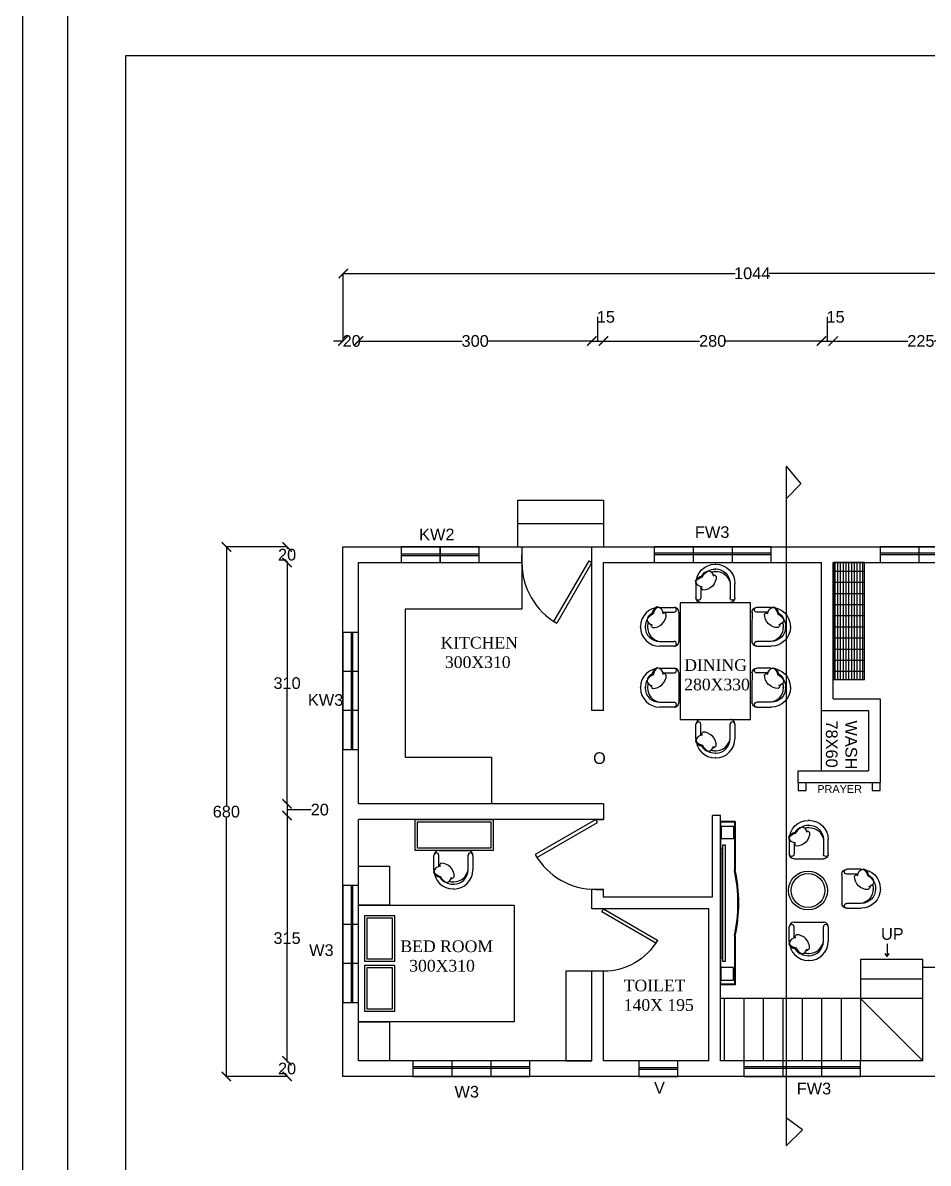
# Model space of a CAD drawing. Header units: centimetres. Extents: x -992 to 575039, y -1394 to 978780.
# Drawn here: x 6286 to 7449, y -617 to 847 of the extents above; entities that cross this region are included whole.
import ezdxf

# ---------------------------------------------------------------- set-up
doc = ezdxf.new("R2010")
doc.units = ezdxf.units.CM
for name, color, linetype in [('DIMENSIONS', 7, 'Continuous'), ('DOOR', 251, 'Continuous'), ('Fur', 161, 'Continuous'), ('Furn', 161, 'Continuous'), ('FURNITUE', 1, 'Continuous'), ('furniture', 7, 'Continuous'), ('Hatch', 7, 'Continuous'), ('Tittle', 2, 'Continuous'), ('ventilation', 1, 'Continuous'), ('wall', 7, 'Continuous'), ('WINDOW', 1, 'Continuous')]:
    doc.layers.add(name, color=color, linetype=linetype)
doc.styles.get("Standard").update_dxf_attribs({"font": 'arial.ttf'})
doc.dimstyles.new('Jeeva', dxfattribs={"dimtxt": 15, "dimasz": 12, "dimexe": 0.18, "dimexo": 0.0625, "dimgap": 0.09, "dimtad": 0, "dimtih": 1, "dimtoh": 1, "dimdec": 0, "dimzin": 0, "dimdsep": 46, "dimtxsty": 'Standard', "dimblk": 'ARCHTICK', "dimcen": 0.091, "dimadec": 0, "dimazin": 0, "dimtfac": 1, "dimtdec": 0, "dimtofl": 0, "dimtmove": 0, "dimatfit": 3, "dimfxl": 1, "dimtolj": 1, "dimtzin": 0, "dimarcsym": 0})

# ---------------------------------------------------------------- blocks, each defined once
blk = doc.blocks.new('W3 (23)')
at = {"layer": 'WINDOW'}
for p, q in [((2912.7, 1009.2), (2762.7, 1009.2)), ((2762.7, 1009.2), (2762.7, 989.2)), ((2762.7, 1001.7), (2912.7, 1001.7)), ((2762.7, 999.7), (2912.7, 999.7)), ((2812.7, 1009.2), (2812.7, 989.2)), ((2862.7, 1009.2), (2862.7, 989.2)), ((2912.7, 989.2), (2912.7, 1009.2)), ((2762.7, 989.2), (2912.7, 989.2))]:
    blk.add_line(p, q, dxfattribs=at)
blk = doc.blocks.new('Tv-Lcd')
at = {"layer": 'Fur', "color": 1}
for p, q in [((2754.4, -1478.1), (2754.4, -1494.1)), ((2754.4, -1478.1), (2770.7, -1478.1)), ((2770.7, -1494.1), (2770.7, -1478.1)), ((2935.9, -1494.1), (2935.9, -1478.1)), ((2952.2, -1478.1), (2935.9, -1478.1)), ((2952.2, -1478.1), (2952.2, -1494.1)), ((2754.4, -1494.1), (2770.7, -1494.1)), ((2952.2, -1494.1), (2935.9, -1494.1))]:
    blk.add_line(p, q, dxfattribs=at)
blk.add_lwpolyline([(2778.3, -1480.1), (2928.3, -1480.1), (2928.3, -1483.1), (2778.3, -1483.1)], close=True, dxfattribs=at)
at = {"layer": 'Furn'}
for p, q in [((2958.3, -1477.1), (2748.3, -1477.1)), ((2748.3, -1496.1), (2748.3, -1477.1)), ((2749.3, -1495.1), (2749.3, -1477.1)), ((2957.3, -1495.1), (2957.3, -1477.1)), ((2958.3, -1496.1), (2958.3, -1477.1)), ((2811.1, -1496.1), (2748.3, -1496.1)), ((2811.2, -1495.1), (2749.3, -1495.1)), ((2957.3, -1495.1), (2895.4, -1495.1)), ((2958.3, -1496.1), (2895.5, -1496.1))]:
    blk.add_line(p, q, dxfattribs=at)
at = {"layer": 'Furn', "color": 1}
for p, q in [((2781.6, -1480.1), (2783.6, -1478.1)), ((2783.6, -1478.1), (2923, -1478.1)), ((2925, -1480.1), (2923, -1478.1)), ((2781.6, -1480.1), (2925, -1480.1))]:
    blk.add_line(p, q, dxfattribs=at)
at = {"layer": 'Furn'}
for radius, start, end in [(201.2, 257.8895, 282.1105), (200.2, 257.8592, 282.1408)]:
    blk.add_arc((2853.3, -1299.4), radius, start, end, dxfattribs=at)
blk = doc.blocks.new('A$C2DE71A1E')
at = {"layer": 'FURNITUE', "color": 161}
for p, q in [((0, 0), (0.3, 0.3)), ((0.3, 0.3), (0.6, 0.6)), ((49.5, 0.6), (67.8, -17.7)), ((6.1, -6.1), (6.4, -5.8)), ((6.7, -5.5), (6.4, -5.8)), ((47.7, -9.8), (61.7, -23.8)), ((67.8, -29.9), (49.2, -48.6)), ((67.8, -23.8), (67.8, -23.8)), ((18.3, -67.2), (0, -48.9)), ((6.1, -42.8), (24.4, -61.1)), ((49.2, -48.6), (30.6, -67.2)), ((24.4, -67.2), (24.4, -67.2))]:
    blk.add_line(p, q, dxfattribs=at)
at = {"layer": 'FURNITUE'}
for p in [(9.2, -9.2), (9.8, -8.6)]:
    blk.add_line(p, (9.5, -8.9), dxfattribs=at)
at = {"layer": 'FURNITUE', "color": 161}
for centre, major_axis, start_param, end_param in [((25.1, -23.8), (-24.4, 24.4), 4.712389, 6.283185), ((25.1, -23.8), (-18.3, 18.3), -0.519426, 0), ((24.4, -24.4), (-24.4, 24.4), 0, 1.570796), ((24.4, -24.4), (-18.3, 18.3), 0, 1.570796), ((27.1, -27.7), (-18.2, 18.2), -0.0188, 1.408277), ((64.8, -20.8), (-3.06, 3.06), 3.141593, 4.712389), ((61.7, -23.8), (6.11, 6.11), 4.712389, 6.283185), ((64.8, -20.8), (3.06, 3.06), 3.141593, 4.712389), ((21.4, -64.2), (-3.06, 3.06), 3.141593, 4.712389), ((21.4, -64.2), (3.06, 3.06), 3.141593, 4.712389), ((24.4, -61.1), (-6.11, 6.11), 1.570796, 3.141593)]:
    blk.add_ellipse(centre, major_axis=major_axis, ratio=1, start_param=start_param, end_param=end_param, dxfattribs=at)
at = {"layer": 'FURNITUE', "color": 1}
for centre, major_axis, start_param, end_param in [((26.8, -5.4), (-7.97, 7.97), 0.246203, 1.435219), ((26.7, -10.9), (-10.4, 10.4), -1.269354, -0.079119), ((25.1, -17), (-13.5, 13.5), -1.194359, -0.353593), ((41.3, -10), (-10.8, 10.8), -1.16387, -0.18568), ((45.9, -21.1), (17.9, 17.9), 0.745897, 1.332574), ((36.3, -3.4), (-9.21, 9.21), 3.177672, 4.548453), ((28.7, -16.2), (9.88, 9.88), 1.86365, 2.347371), ((32.2, 0.4), (-17, 17), 1.540864, 3.151697), ((39.6, -16.7), (6.92, 6.92), 5.517188, 6.1734)]:
    blk.add_ellipse(centre, major_axis=major_axis, ratio=1, start_param=start_param, end_param=end_param, dxfattribs=at)
at = {"layer": 'FURNITUE'}
blk.add_ellipse((28.3, -26.4), major_axis=(18.2, 18.2), ratio=1, start_param=1.300564, end_param=1.589597, dxfattribs=at)
blk = doc.blocks.new('A$C4E196FD0')
at = {"layer": 'FURNITUE', "color": 161, "lineweight": -2}
blk.add_circle((0, 0), 30, dxfattribs=at)
at = {"layer": 'FURNITUE', "color": 1}
blk.add_circle((0, 0), 26, dxfattribs=at)
blk = doc.blocks.new('VENTILATION')
at = {"layer": 'ventilation'}
for p, q in [((6985.9, 4548.4), (6935.9, 4548.4)), ((6935.9, 4548.4), (6935.9, 4528.4)), ((6985.9, 4528.4), (6985.9, 4548.4)), ((6985.9, 4539.2), (6935.9, 4539.2)), ((6985.9, 4537.2), (6935.9, 4537.2)), ((6935.9, 4528.4), (6985.9, 4528.4))]:
    blk.add_line(p, q, dxfattribs=at)
blk = doc.blocks.new('_ArchTick')
at = {"color": 0, "linetype": 'ByBlock', "const_width": 0.15}
blk.add_lwpolyline([(-0.5, -0.5), (0.5, 0.5)], dxfattribs=at)
blk = doc.blocks.new('*D85')
at = {"color": 0, "lineweight": -2, "transparency": 16777216}
for p, q in [((6697.3, 438.4), (6685.3, 438.4)), ((6697.3, 438.5), (6697.3, 438.6)), ((6717.3, 438.5), (6717.3, 438.6)), ((6717.3, 438.4), (6729.3, 438.4))]:
    blk.add_line(p, q, dxfattribs=at)
at = {"layer": 'Defpoints', "color": 0, "transparency": 16777216}
for p in [(6697.3, 438.4), (6717.3, 438.4), (6717.3, 438.4)]:
    blk.add_point(p, dxfattribs=at)
at = {"color": 0, "lineweight": -2, "transparency": 16777216, "xscale": 12, "yscale": 12, "zscale": 12}
blk.add_blockref('_ArchTick', (6697.3, 438.4), dxfattribs=at)
at = {"color": 0, "lineweight": -2, "transparency": 16777216, "xscale": 12, "yscale": 12, "zscale": 12, "rotation": 180}
blk.add_blockref('_ArchTick', (6717.3, 438.4), dxfattribs=at)
at = {"color": 0, "transparency": 16777216, "insert": (6708.7, 438.4), "char_height": 15, "attachment_point": 5}
blk.add_mtext('\\A1;20', dxfattribs=at)
blk = doc.blocks.new('*D86')
at = {"color": 0, "lineweight": -2, "transparency": 16777216}
for p, q in [((6717.3, 438.5), (6717.3, 438.6)), ((6717.3, 438.4), (6850.7, 438.4)), ((7017.3, 438.4), (6884, 438.4)), ((7017.3, 438.5), (7017.3, 438.6))]:
    blk.add_line(p, q, dxfattribs=at)
at = {"layer": 'Defpoints', "color": 0, "transparency": 16777216}
for p in [(6717.3, 438.4), (7017.3, 438.4), (7017.3, 438.4)]:
    blk.add_point(p, dxfattribs=at)
at = {"color": 0, "lineweight": -2, "transparency": 16777216, "xscale": 12, "yscale": 12, "zscale": 12, "rotation": 180}
blk.add_blockref('_ArchTick', (6717.3, 438.4), dxfattribs=at)
at = {"color": 0, "lineweight": -2, "transparency": 16777216, "xscale": 12, "yscale": 12, "zscale": 12}
blk.add_blockref('_ArchTick', (7017.3, 438.4), dxfattribs=at)
at = {"color": 0, "transparency": 16777216, "insert": (6867.3, 438.4), "char_height": 15, "attachment_point": 5}
blk.add_mtext('\\A1;300', dxfattribs=at)
blk = doc.blocks.new('*D87')
at = {"color": 0, "lineweight": -2, "transparency": 16777216}
for p, q in [((7024.8, 438.4), (7024.8, 469.3)), ((7024.8, 469.3), (7025, 469.3)), ((7017.3, 438.5), (7017.3, 438.6)), ((7017.3, 438.4), (7032.3, 438.4)), ((7032.3, 438.5), (7032.3, 438.6))]:
    blk.add_line(p, q, dxfattribs=at)
at = {"layer": 'Defpoints', "color": 0, "transparency": 16777216}
for p in [(7017.3, 438.4), (7032.3, 438.4), (7032.3, 438.4)]:
    blk.add_point(p, dxfattribs=at)
at = {"color": 0, "lineweight": -2, "transparency": 16777216, "xscale": 12, "yscale": 12, "zscale": 12, "rotation": 180}
blk.add_blockref('_ArchTick', (7017.3, 438.4), dxfattribs=at)
at = {"color": 0, "lineweight": -2, "transparency": 16777216, "xscale": 12, "yscale": 12, "zscale": 12}
blk.add_blockref('_ArchTick', (7032.3, 438.4), dxfattribs=at)
at = {"color": 0, "transparency": 16777216, "insert": (7035.2, 469.3), "char_height": 15, "attachment_point": 5}
blk.add_mtext('\\A1;15', dxfattribs=at)
blk = doc.blocks.new('*D88')
at = {"color": 0, "lineweight": -2, "transparency": 16777216}
for p, q in [((7032.3, 438.5), (7032.3, 438.6)), ((7032.3, 438.4), (7155.6, 438.4)), ((7312.3, 438.4), (7189.1, 438.4)), ((7312.3, 438.5), (7312.3, 438.6))]:
    blk.add_line(p, q, dxfattribs=at)
at = {"layer": 'Defpoints', "color": 0, "transparency": 16777216}
for p in [(7032.3, 438.4), (7312.3, 438.4), (7312.3, 438.4)]:
    blk.add_point(p, dxfattribs=at)
at = {"color": 0, "lineweight": -2, "transparency": 16777216, "xscale": 12, "yscale": 12, "zscale": 12, "rotation": 180}
blk.add_blockref('_ArchTick', (7032.3, 438.4), dxfattribs=at)
at = {"color": 0, "lineweight": -2, "transparency": 16777216, "xscale": 12, "yscale": 12, "zscale": 12}
blk.add_blockref('_ArchTick', (7312.3, 438.4), dxfattribs=at)
at = {"color": 0, "transparency": 16777216, "insert": (7172.3, 438.4), "char_height": 15, "attachment_point": 5}
blk.add_mtext('\\A1;280', dxfattribs=at)
blk = doc.blocks.new('*D89')
at = {"color": 0, "lineweight": -2, "transparency": 16777216}
for p, q in [((7319.8, 438.4), (7319.8, 469.3)), ((7319.8, 469.3), (7320, 469.3)), ((7312.3, 438.5), (7312.3, 438.6)), ((7312.3, 438.4), (7327.3, 438.4)), ((7327.3, 438.5), (7327.3, 438.6))]:
    blk.add_line(p, q, dxfattribs=at)
at = {"layer": 'Defpoints', "color": 0, "transparency": 16777216}
for p in [(7312.3, 438.4), (7327.3, 438.4), (7327.3, 438.4)]:
    blk.add_point(p, dxfattribs=at)
at = {"color": 0, "lineweight": -2, "transparency": 16777216, "xscale": 12, "yscale": 12, "zscale": 12, "rotation": 180}
blk.add_blockref('_ArchTick', (7312.3, 438.4), dxfattribs=at)
at = {"color": 0, "lineweight": -2, "transparency": 16777216, "xscale": 12, "yscale": 12, "zscale": 12}
blk.add_blockref('_ArchTick', (7327.3, 438.4), dxfattribs=at)
at = {"color": 0, "transparency": 16777216, "insert": (7330.2, 469.3), "char_height": 15, "attachment_point": 5}
blk.add_mtext('\\A1;15', dxfattribs=at)
blk = doc.blocks.new('*D90')
at = {"color": 0, "lineweight": -2, "transparency": 16777216}
for p, q in [((7327.3, 438.5), (7327.3, 438.6)), ((7327.3, 438.4), (7423, 438.4)), ((7552.3, 438.4), (7456.7, 438.4)), ((7552.3, 438.5), (7552.3, 438.6))]:
    blk.add_line(p, q, dxfattribs=at)
at = {"layer": 'Defpoints', "color": 0, "transparency": 16777216}
for p in [(7327.3, 438.4), (7552.3, 438.4), (7552.3, 438.4)]:
    blk.add_point(p, dxfattribs=at)
at = {"color": 0, "lineweight": -2, "transparency": 16777216, "xscale": 12, "yscale": 12, "zscale": 12, "rotation": 180}
blk.add_blockref('_ArchTick', (7327.3, 438.4), dxfattribs=at)
at = {"color": 0, "lineweight": -2, "transparency": 16777216, "xscale": 12, "yscale": 12, "zscale": 12}
blk.add_blockref('_ArchTick', (7552.3, 438.4), dxfattribs=at)
at = {"color": 0, "transparency": 16777216, "insert": (7439.8, 438.4), "char_height": 15, "attachment_point": 5}
blk.add_mtext('\\A1;225', dxfattribs=at)
blk = doc.blocks.new('*D112')
at = {"color": 0, "lineweight": -2, "transparency": 16777216}
for p, q in [((6625.7, 173.9), (6625.6, 173.9)), ((6625.7, 173.9), (6625.7, 171.6)), ((6625.7, 153.9), (6625.6, 153.9)), ((6625.7, 153.9), (6625.7, 156.1))]:
    blk.add_line(p, q, dxfattribs=at)
at = {"layer": 'Defpoints', "color": 0, "transparency": 16777216}
for p in [(6625.7, 173.9), (6625.7, 153.9), (6625.7, 153.9)]:
    blk.add_point(p, dxfattribs=at)
at = {"color": 0, "lineweight": -2, "transparency": 16777216, "xscale": 12, "yscale": 12, "zscale": 12}
for p, rotation in [((6625.7, 173.9), 90), ((6625.7, 153.9), 270)]:
    blk.add_blockref('_ArchTick', p, dxfattribs=dict(at, rotation=rotation))
at = {"color": 0, "transparency": 16777216, "insert": (6625.7, 163.9), "char_height": 15, "attachment_point": 5}
blk.add_mtext('\\A1;20', dxfattribs=at)
blk = doc.blocks.new('*D113')
at = {"color": 0, "lineweight": -2, "transparency": 16777216}
for p, q in [((6625.7, 153.9), (6625.6, 153.9)), ((6625.7, 153.9), (6625.7, 6.7)), ((6625.7, -155.9), (6625.7, -8.8)), ((6625.7, -155.9), (6625.6, -155.9))]:
    blk.add_line(p, q, dxfattribs=at)
at = {"layer": 'Defpoints', "color": 0, "transparency": 16777216}
for p in [(6625.7, 153.9), (6625.7, -155.9), (6625.7, -155.9)]:
    blk.add_point(p, dxfattribs=at)
at = {"color": 0, "lineweight": -2, "transparency": 16777216, "xscale": 12, "yscale": 12, "zscale": 12}
for p, rotation in [((6625.7, 153.9), 90), ((6625.7, -155.9), 270)]:
    blk.add_blockref('_ArchTick', p, dxfattribs=dict(at, rotation=rotation))
at = {"color": 0, "transparency": 16777216, "insert": (6625.7, -1), "char_height": 15, "attachment_point": 5}
blk.add_mtext('\\A1;310', dxfattribs=at)
blk = doc.blocks.new('*D114')
at = {"color": 0, "lineweight": -2, "transparency": 16777216}
for p, q in [((6625.7, -155.9), (6625.7, -170.9)), ((6625.8, -155.9), (6625.9, -155.9)), ((6625.7, -163.4), (6656.6, -163.4)), ((6625.8, -170.9), (6625.9, -170.9)), ((6656.6, -163.4), (6656.8, -163.4))]:
    blk.add_line(p, q, dxfattribs=at)
at = {"layer": 'Defpoints', "color": 0, "transparency": 16777216}
for p in [(6625.7, -155.9), (6625.7, -170.9), (6625.7, -170.9)]:
    blk.add_point(p, dxfattribs=at)
at = {"color": 0, "lineweight": -2, "transparency": 16777216, "xscale": 12, "yscale": 12, "zscale": 12}
for p, rotation in [((6625.7, -155.9), 90), ((6625.7, -170.9), 270)]:
    blk.add_blockref('_ArchTick', p, dxfattribs=dict(at, rotation=rotation))
at = {"color": 0, "transparency": 16777216, "insert": (6667.7, -163.4), "char_height": 15, "attachment_point": 5}
blk.add_mtext('\\A1;20', dxfattribs=at)
blk = doc.blocks.new('*D115')
at = {"color": 0, "lineweight": -2, "transparency": 16777216}
for p, q in [((6625.7, -170.9), (6625.6, -170.9)), ((6625.7, -170.9), (6625.7, -320.7)), ((6625.7, -485.9), (6625.7, -336.2)), ((6625.7, -485.9), (6625.6, -485.9))]:
    blk.add_line(p, q, dxfattribs=at)
at = {"layer": 'Defpoints', "color": 0, "transparency": 16777216}
for p in [(6625.7, -170.9), (6625.7, -485.9), (6625.7, -485.9)]:
    blk.add_point(p, dxfattribs=at)
at = {"color": 0, "lineweight": -2, "transparency": 16777216, "xscale": 12, "yscale": 12, "zscale": 12}
for p, rotation in [((6625.7, -170.9), 90), ((6625.7, -485.9), 270)]:
    blk.add_blockref('_ArchTick', p, dxfattribs=dict(at, rotation=rotation))
at = {"color": 0, "transparency": 16777216, "insert": (6625.7, -328.4), "char_height": 15, "attachment_point": 5}
blk.add_mtext('\\A1;315', dxfattribs=at)
blk = doc.blocks.new('*D116')
at = {"color": 0, "lineweight": -2, "transparency": 16777216}
for p, q in [((6625.7, -485.9), (6625.6, -485.9)), ((6625.7, -485.9), (6625.7, -488.2)), ((6625.7, -505.9), (6625.6, -505.9)), ((6625.7, -505.9), (6625.7, -503.7))]:
    blk.add_line(p, q, dxfattribs=at)
at = {"layer": 'Defpoints', "color": 0, "transparency": 16777216}
for p in [(6625.7, -485.9), (6625.7, -505.9), (6625.7, -505.9)]:
    blk.add_point(p, dxfattribs=at)
at = {"color": 0, "lineweight": -2, "transparency": 16777216, "xscale": 12, "yscale": 12, "zscale": 12}
for p, rotation in [((6625.7, -485.9), 90), ((6625.7, -505.9), 270)]:
    blk.add_blockref('_ArchTick', p, dxfattribs=dict(at, rotation=rotation))
at = {"color": 0, "transparency": 16777216, "insert": (6625.7, -495.9), "char_height": 15, "attachment_point": 5}
blk.add_mtext('\\A1;20', dxfattribs=at)
blk = doc.blocks.new('*D117')
at = {"color": 0, "lineweight": -2, "transparency": 16777216}
for p, q in [((6624.6, 173.9), (6547.5, 173.9)), ((6547.7, 173.9), (6547.7, -158.3)), ((6547.7, -505.9), (6547.7, -173.8)), ((6625.7, -505.9), (6547.5, -505.9))]:
    blk.add_line(p, q, dxfattribs=at)
at = {"layer": 'Defpoints', "color": 0, "transparency": 16777216}
for p in [(6547.7, 173.9), (6624.7, 173.9), (6625.7, -505.9)]:
    blk.add_point(p, dxfattribs=at)
at = {"color": 0, "lineweight": -2, "transparency": 16777216, "xscale": 12, "yscale": 12, "zscale": 12}
for p, rotation in [((6547.7, 173.9), 90), ((6547.7, -505.9), 270)]:
    blk.add_blockref('_ArchTick', p, dxfattribs=dict(at, rotation=rotation))
at = {"color": 0, "transparency": 16777216, "insert": (6547.7, -166), "char_height": 15, "attachment_point": 5}
blk.add_mtext('\\A1;680', dxfattribs=at)
blk = doc.blocks.new('*D118')
at = {"color": 0, "lineweight": -2, "transparency": 16777216}
for p, q in [((6697.9, 439.1), (6697.9, 525.4)), ((6697.9, 525.2), (7201.3, 525.2)), ((7742.3, 525.2), (7244.8, 525.2)), ((7742.3, 439.1), (7742.3, 525.4))]:
    blk.add_line(p, q, dxfattribs=at)
at = {"layer": 'Defpoints', "color": 0, "transparency": 16777216}
for p in [(7742.3, 525.2), (6697.9, 439), (7742.3, 439)]:
    blk.add_point(p, dxfattribs=at)
at = {"color": 0, "lineweight": -2, "transparency": 16777216, "xscale": 12, "yscale": 12, "zscale": 12, "rotation": 180}
blk.add_blockref('_ArchTick', (6697.9, 525.2), dxfattribs=at)
at = {"color": 0, "lineweight": -2, "transparency": 16777216, "xscale": 12, "yscale": 12, "zscale": 12}
blk.add_blockref('_ArchTick', (7742.3, 525.2), dxfattribs=at)
at = {"color": 0, "transparency": 16777216, "insert": (7223.1, 525.2), "char_height": 15, "attachment_point": 5}
blk.add_mtext('\\A1;1044', dxfattribs=at)
blk = doc.blocks.new('YHTR')
for points in [[(7047.3, -2196.9), (7097.3, -2196.9), (7097.3, -2156.9), (7047.3, -2156.9)], [(7097.3, -2356.9), (7247.3, -2356.9), (7247.3, -2156.9), (7097.3, -2156.9)], [(7247.3, -2196.9), (7297.3, -2196.9), (7297.3, -2156.9), (7247.3, -2156.9)]]:
    blk.add_lwpolyline(points, close=True)
at = {"layer": 'Fur'}
for points in [[(7111.1, -2164.8), (7169.4, -2164.8), (7169.4, -2203.5), (7111.1, -2203.5)], [(7175.1, -2164.8), (7233.5, -2164.8), (7233.5, -2203.5), (7175.1, -2203.5)], [(7114.1, -2167.8), (7166.4, -2167.8), (7166.4, -2200.5), (7114.1, -2200.5)], [(7178.1, -2167.8), (7230.5, -2167.8), (7230.5, -2200.5), (7178.1, -2200.5)]]:
    blk.add_lwpolyline(points, close=True, dxfattribs=at)
blk = doc.blocks.new('HDFD')
at = {"layer": 'Hatch', "true_color": 0x636466}
h = blk.add_hatch(dxfattribs=at)
h.set_pattern_fill('GRATE', color=251, scale=4.5)
h.paths.add_polyline_path([(7032.3, -2426.7), (7032.3, -2466.7), (7182.3, -2466.7), (7182.3, -2426.7)])
blk.add_lwpolyline([(7032.3, -2466.7), (7182.3, -2466.7), (7182.3, -2426.7), (7032.3, -2426.7)], close=True)
blk = doc.blocks.new('TABLE')
at = {"layer": 'Fur'}
for p, q in [((6790.4, -175.9), (6890.4, -175.9)), ((6790.4, -215.9), (6790.4, -175.9)), ((6793.4, -178.9), (6887.4, -178.9)), ((6793.4, -212.9), (6793.4, -178.9)), ((6887.4, -178.9), (6887.4, -212.9)), ((6890.4, -175.9), (6890.4, -215.9)), ((6890.4, -215.9), (6790.4, -215.9)), ((6887.4, -212.9), (6793.4, -212.9))]:
    blk.add_line(p, q, dxfattribs=at)
at = {"layer": 'FURNITUE', "color": 0, "xscale": 0.714285714236594, "yscale": 0.714285714236594, "zscale": 0.714285714236594, "rotation": 135.0000000031137}
blk.add_blockref('A$C2DE71A1E', (6839.7, -265.3), dxfattribs=at)
blk = doc.blocks.new('*U217')
for p, q in [((-900, 0), (-900, 100)), ((0, 0), (0, 100))]:
    blk.add_line(p, q)
blk.add_lwpolyline([(0, 0), (-450, -779), (-488, -758), (-38, 22)], close=True)
blk.add_arc((0, 0), 900, 180, 240)
blk = doc.blocks.new('*U218')
for p, q in [((0, 0), (0, -100)), ((-900, 0), (-900, -100))]:
    blk.add_line(p, q)
blk.add_lwpolyline([(0, 0), (-450, 779), (-488, 758), (-38, -22)], close=True)
blk.add_arc((0, 0), 900, 120, 180)
blk = doc.blocks.new('*U219')
for p, q in [((0, 0), (0, 100)), ((800, 0), (800, 100))]:
    blk.add_line(p, q)
blk.add_lwpolyline([(0, 0), (400, -693), (438, -671), (38, 22)], close=True)
blk.add_arc((0, 0), 800, 300, 0)

msp = doc.modelspace()

# ---------------------------------------------------------------- linework, layer by layer
for p, q in [((6286.3, -1394.4), (6286.3, 2805.6)), ((6922.3, 233.9), (7032.3, 233.9)), ((6922.3, 173.9), (6922.3, 233.9)), ((7032.3, 233.9), (7032.3, 173.9)), ((6922.3, 203.9), (7032.3, 203.9)), ((6922.3, 173.9), (7032.3, 173.9)), ((7017.3, 153.9), (7017.3, 173.9)), ((7327.3, -21.1), (7387.3, -21.1)), ((7387.3, -21.1), (7387.3, -128.6)), ((7032.3, -35.9), (7017.3, -35.9)), ((7312.3, -36.1), (7372.3, -36.1)), ((7372.3, -36.1), (7372.3, -113.6)), ((7282.3, -128.6), (7282.3, -113.6)), ((7282.3, -128.6), (7282.3, -138.6)), ((7292.3, -138.6), (7292.3, -128.6)), ((7377.3, -128.6), (7377.3, -138.6)), ((7387.3, -138.6), (7387.3, -128.6)), ((7282.3, -138.6), (7292.3, -138.6)), ((7377.3, -138.6), (7387.3, -138.6)), ((7032.3, -155.9), (7032.3, -175.9)), ((7172.3, -275.9), (7172.3, -171.1)), ((7182.3, -171.1), (7172.3, -171.1)), ((7182.3, -276.1), (7182.3, -171.1)), ((7017.3, -275.9), (7017.3, -265.9)), ((7032.3, -265.9), (7017.3, -265.9)), ((7032.3, -275.9), (7032.3, -265.9)), ((7032.3, -370.9), (7017.3, -370.9))]:
    msp.add_line(p, q)
for points in [[(6418.4, 805), (8044.8, 805), (8044.8, -1101.4), (6418.4, -1101.4)], [(7017.3, -485.9), (7017.3, -370.9), (6983.6, -370.9), (6983.6, -485.9)]]:
    msp.add_lwpolyline(points, close=True)
msp.add_lwpolyline([(6927.3, 173.9), (6927.3, 93.9), (6777.3, 93.9), (6777.3, -95.9), (6888.1, -95.9), (6888.1, -155.9)])
at = {"layer": 'DIMENSIONS'}
for p, q in [((6697.3, -505.9), (6697.3, 173.9)), ((6697.3, 173.9), (6927.3, 173.9)), ((7017.3, 173.9), (7218.8, 173.9)), ((7218.3, 173.9), (7219.3, 173.9)), ((7218.3, 173.9), (7312.3, 173.9)), ((7312.3, 173.9), (7642.3, 173.9)), ((6717.3, -155.9), (6717.3, 153.9)), ((6717.3, 153.9), (6927.3, 153.9)), ((7017.3, -35.9), (7017.3, 153.9)), ((7032.3, -35.9), (7032.3, 153.9)), ((7032.3, 153.9), (7312.3, 153.9)), ((7312.3, -113.6), (7312.3, 153.9)), ((7327.3, -21.1), (7327.3, 153.9)), ((7327.3, 153.9), (7642.3, 153.9)), ((7282.3, -113.6), (7372.3, -113.6)), ((7282.3, -128.6), (7387.3, -128.6)), ((7032.3, -155.9), (6717.3, -155.9)), ((7032.3, -175.9), (6717.3, -175.9)), ((6717.3, -485.9), (6717.3, -175.9)), ((7017.3, -290.9), (7017.3, -275.9)), ((7172.3, -275.9), (7032.3, -275.9)), ((7182.3, -485.9), (7182.3, -276.1)), ((7167.3, -290.9), (7017.3, -290.9)), ((7167.3, -485.9), (7167.3, -290.9)), ((7442.3, -355.9), (7362.3, -355.9)), ((7442.3, -485.9), (7442.3, -355.9)), ((7577.3, -365.9), (7442.3, -365.9)), ((7017.3, -485.9), (7017.3, -370.9)), ((7032.3, -485.9), (7032.3, -370.9)), ((7442.3, -380.9), (7362.3, -380.9)), ((7442.3, -380.9), (7362.3, -380.9)), ((7442.3, -405.9), (7182.3, -405.9)), ((7017.3, -485.9), (6717.3, -485.9)), ((7167.3, -485.9), (7032.3, -485.9)), ((7442.3, -485.9), (7182.3, -485.9)), ((7742.3, -505.9), (6697.3, -505.9))]:
    msp.add_line(p, q, dxfattribs=at)
at = {"layer": 'Fur'}
msp.add_lwpolyline([(7130.8, -47.6), (7220.8, -47.6), (7220.8, 102.4), (7130.8, 102.4)], close=True, dxfattribs=at)
at = {"layer": 'furniture'}
msp.add_lwpolyline([(12168.2, 2736.4), (6343.5, 2736.4), (6343.5, -1326.1), (12168.2, -1326.1)], close=True, dxfattribs=at)
at = {"layer": 'Tittle'}
msp.add_lwpolyline([(6286.3, 2805.6), (12237.4, 2805.6), (12237.4, -1394.4), (6286.3, -1394.4)], close=True, dxfattribs=at)
at = {"layer": 'wall'}
for p, q in [((7266.9, 277.6), (7266.9, -595)), ((7266.9, 277.6), (7285.7, 254.9)), ((7285.7, 254.9), (7266.9, 235.9)), ((7287.9, -574.5), (7266.9, -559)), ((7266.9, -595), (7287.9, -574.5))]:
    msp.add_line(p, q, dxfattribs=at)
at = {"layer": 'wall', "color": 0}
for p, q in [((7396.4, -335.8), (7396.4, -352)), ((7396.4, -352), (7393.8, -348.2)), ((7396.4, -352), (7399.2, -348.2)), ((7362.3, -355.9), (7362.3, -405.9)), ((7187.3, -405.9), (7187.3, -485.9)), ((7212.3, -405.9), (7212.3, -485.9)), ((7237.3, -405.9), (7237.3, -485.9)), ((7262.3, -405.9), (7262.3, -485.9)), ((7287.3, -405.9), (7287.3, -485.9)), ((7312.3, -405.9), (7312.3, -485.9)), ((7337.3, -405.9), (7337.3, -485.9)), ((7362.3, -405.9), (7362.3, -485.9)), ((7362.3, -405.9), (7442.3, -485.9))]:
    msp.add_line(p, q, dxfattribs=at)

# ---------------------------------------------------------------- block references
at = {"layer": 'DIMENSIONS'}
for name, p in [('VENTILATION', (-163.5, -4374.5)), ('VENTILATION', (-113.5, -4374.5)), ('W3 (23)', (4334.6, -835.3)), ('W3 (23)', (4624.6, -835.3)), ('W3 (23)', (4024.6, -1495.1)), ('VENTILATION', (141.5, -5034.3)), ('W3 (23)', (4449.6, -1495.1))]:
    msp.add_blockref(name, p, dxfattribs=at)
at = {"layer": 'DIMENSIONS', "rotation": 270}
for p in [(5708.2, 2826.7), (5708.2, 2501.8)]:
    msp.add_blockref('W3 (23)', p, dxfattribs=at)
at = {"layer": 'DOOR', "xscale": 0.1, "yscale": 0.1, "zscale": 0.1}
msp.add_blockref('*U217', (7017.3, 153.9), dxfattribs=at)
at = {"layer": 'DOOR', "yscale": 0.1, "zscale": 0.1, "rotation": 90}
for name, p, xscale in [('*U218', (7022.3, -175.9), 0.1), ('*U219', (7032.3, -290.9), -0.1)]:
    msp.add_blockref(name, p, dxfattribs=dict(at, xscale=xscale))
at = {"layer": 'Fur'}
msp.add_blockref('TABLE', (0, 0), dxfattribs=at)
at = {"layer": 'Fur', "xscale": -1, "rotation": 90}
msp.add_blockref('YHTR', (4560.5, 6811.4), dxfattribs=at)
at = {"layer": 'FURNITUE', "color": 0}
for p, xscale, yscale, zscale, rotation in [((7176.2, 151.8), -0.714285714236594, 0.7142857142365941, 0.7142857142365941, 44.99999999688634), ((7079.5, 71.1), 0.714285714236594, 0.714285714236594, 0.714285714236594, 45.0000000031137), ((7272.2, 71.1), -0.714285714236594, 0.7142857142365941, 0.7142857142365941, 314.9999999968863), ((7079.5, -7), 0.714285714236594, 0.714285714236594, 0.714285714236594, 45.0000000031137), ((7272.2, -7), -0.714285714236594, 0.7142857142365941, 0.7142857142365941, 314.9999999968863), ((7176.2, -97), 0.714285714236594, 0.714285714236594, 0.714285714236594, 135.0000000031137), ((7296.1, -177.1), -0.714285714236594, 0.7142857142365941, 0.7142857142365941, 44.99999999688634), ((7387.7, -265.3), -0.714285714236594, 0.7142857142365941, 0.7142857142365941, 314.9999999968863), ((7296.1, -357.2), 0.714285714236594, 0.714285714236594, 0.714285714236594, 135.0000000031137)]:
    msp.add_blockref('A$C2DE71A1E', p, dxfattribs=dict(at, xscale=xscale, yscale=yscale, zscale=zscale, rotation=rotation))
at = {"layer": 'FURNITUE', "color": 0, "xscale": 0.8333333333333712, "yscale": 0.8333333333333712, "zscale": 0.8333333333333712}
msp.add_blockref('A$C4E196FD0', (7294.8, -267.2), dxfattribs=at)
at = {"layer": 'Hatch', "rotation": 90}
msp.add_blockref('HDFD', (4900.7, -7028.5), dxfattribs=at)
at = {"layer": 'wall', "color": 0, "rotation": 90}
msp.add_blockref('Tv-Lcd', (5705.2, -3136.7), dxfattribs=at)

# ---------------------------------------------------------------- texts
at = {"layer": 'DIMENSIONS'}
for s, width, insert, char_height, attachment_point in [('KW2', 90.668, (6795.3, 197.5), 15, 1), ('FW3', 90.668, (7149.6, 200.5), 15, 1), ('{\\fTimes New Roman|b0|i0|c0|p18;KITCHEN\\P 300X310}', 581.157, (6822.8, 58.5), 15, 1), ('{\\fTimes New Roman|b0|i0|c0|p18;DINING\\P280X330}', 581.157, (7135.8, 29.8), 15, 1), ('KW3', 90.668, (6652.5, -15), 15, 1), ('O', 90.668, (7018.8, -89.7), 15, 1), ('PRAYER', 90.668, (7306.7, -141.9), 10, 7), ('UP', 90.668, (7388.6, -330.7), 15, 7), ('W3', 90.668, (6654, -336.3), 15, 1), ('{\\fTimes New Roman|b0|i0|c0|p18; BED ROOM\\P   300X310}', 581.157, (6765.6, -331.3), 15, 1), ('{\\fTimes New Roman|b0|i0|c0|p18;TOILET\\P140X 195}', 581.157, (7058.1, -381.7), 15, 1), ('W3', 90.668, (6840.8, -518.1), 15, 1), ('V', 90.668, (7097, -512.9), 15, 1), ('FW3', 90.668, (7280.3, -514), 15, 1)]:
    msp.add_mtext_dynamic_manual_height_columns(s, width=width, gutter_width=1, heights=[0], dxfattribs=dict(at, insert=insert, char_height=char_height, attachment_point=attachment_point))
at = {"layer": 'DIMENSIONS', "insert": (7357.8, -48.9), "char_height": 15, "attachment_point": 1, "rotation": 270}
msp.add_mtext_dynamic_manual_height_columns('WASH\\P78X60', width=581.157, gutter_width=1, heights=[0], dxfattribs=at)

# ---------------------------------------------------------------- dimensions: what is measured, and where the dimension line sits
for base, p1, p2, picture, middle in [((7742.3, 525.2), (6697.9, 439), (7742.3, 439), '*D118', (7223.1, 525.2)), ((6717.3, 438.4), (6697.3, 438.4), (6717.3, 438.4), '*D85', (6708.7, 438.4))]:
    dim = msp.add_linear_dim(base=base, p1=p1, p2=p2, dimstyle='Jeeva')
    dim.commit()
    dim.dimension.update_dxf_attribs({"geometry": picture, "text_midpoint": middle, "dimtype": 160})
for base, p1, p2, picture, middle in [((7032.3, 438.4), (7017.3, 438.4), (7032.3, 438.4), '*D87', (7025.1, 469.3)), ((7327.3, 438.4), (7312.3, 438.4), (7327.3, 438.4), '*D89', (7320.1, 469.3)), ((7017.3, 438.4), (6717.3, 438.4), (7017.3, 438.4), '*D86', (6867.3, 438.4)), ((7312.3, 438.4), (7032.3, 438.4), (7312.3, 438.4), '*D88', (7172.3, 438.4)), ((7552.3, 438.4), (7327.3, 438.4), (7552.3, 438.4), '*D90', (7439.8, 438.4))]:
    dim = msp.add_linear_dim(base=base, p1=p1, p2=p2, dimstyle='Jeeva', override={"dimtmove": 1})
    dim.commit()
    dim.dimension.update_dxf_attribs({"geometry": picture, "text_midpoint": middle})
for base, p1, p2, picture, middle in [((6547.7, 173.9), (6625.7, -505.9), (6624.7, 173.9), '*D117', (6547.7, -166)), ((6625.7, 153.9), (6625.7, 173.9), (6625.7, 153.9), '*D112', (6625.7, 163.9))]:
    dim = msp.add_linear_dim(base=base, p1=p1, p2=p2, angle=90, dimstyle='Jeeva')
    dim.commit()
    dim.dimension.update_dxf_attribs({"geometry": picture, "text_midpoint": middle})
for base, p1, p2, picture, middle in [((6625.7, -155.9), (6625.7, 153.9), (6625.7, -155.9), '*D113', (6625.7, -1)), ((6625.7, -485.9), (6625.7, -170.9), (6625.7, -485.9), '*D115', (6625.7, -328.4)), ((6625.7, -505.9), (6625.7, -485.9), (6625.7, -505.9), '*D116', (6625.7, -495.9))]:
    dim = msp.add_linear_dim(base=base, p1=p1, p2=p2, angle=90, dimstyle='Jeeva', override={"dimtmove": 1})
    dim.commit()
    dim.dimension.update_dxf_attribs({"geometry": picture, "text_midpoint": middle})
dim = msp.add_linear_dim(base=(6625.7, -170.9), p1=(6625.7, -155.9), p2=(6625.7, -170.9), angle=90, text='20', dimstyle='Jeeva', override={"dimtmove": 1})
dim.commit()
dim.dimension.update_dxf_attribs({"geometry": '*D114', "text_midpoint": (6656.9, -163.4)})

doc.saveas('drawing.dxf')
